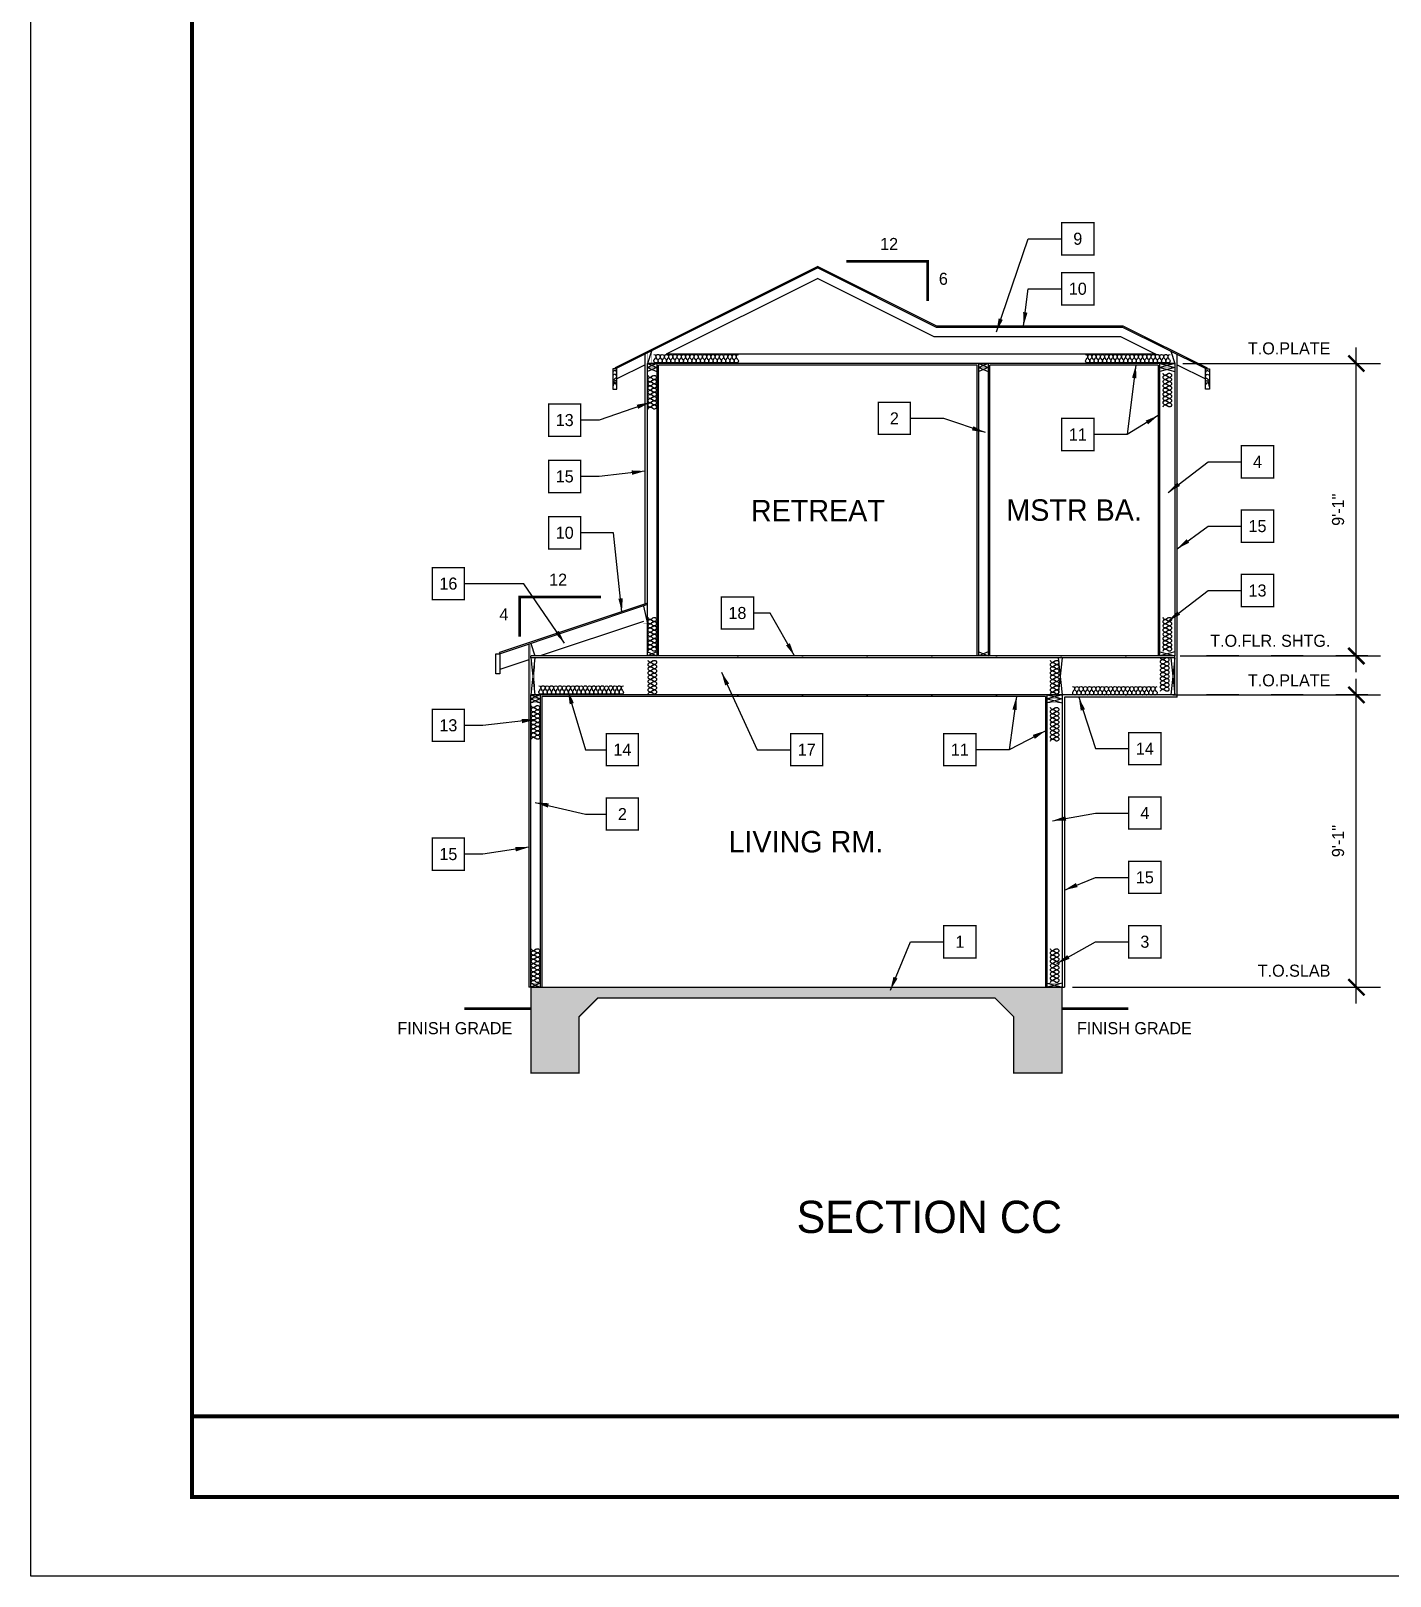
# Model space of a CAD drawing. Extents: x -1728 to 0, y -1152 to 0.
# Drawn here: x -1728 to -1221, y -1152 to -576 of the extents above; entities that cross this region are included whole.
import ezdxf

# ---------------------------------------------------------------- set-up
doc = ezdxf.new("R2010")
doc.units = 0
doc.header["$LTSCALE"] = 48
doc.header["$MEASUREMENT"] = 0
doc.header["$PDMODE"] = 3
doc.header["$PDSIZE"] = -2
doc.linetypes.add('DASHDOT2', pattern=[0.5, 0.25, -0.125, 0, -0.125])
doc.layers.get('0').update_dxf_attribs({"linetype": 'CONTINUOUS'})
doc.layers.get('DEFPOINTS').update_dxf_attribs({"linetype": 'CONTINUOUS'})
doc.layers.add('24X36TB', color=7, linetype='CONTINUOUS', lineweight=30)
for name, color, linetype in [('A-DIM', 1, 'CONTINUOUS'), ('A-EXT ELEV', 7, 'CONTINUOUS'), ('A-HATCH', 40, 'CONTINUOUS'), ('A-SECT', 7, 'CONTINUOUS'), ('A-SECT SLAB', 123, 'CONTINUOUS'), ('A-SECT WALLS', 7, 'CONTINUOUS'), ('A-SYMTEXT', 2, 'CONTINUOUS'), ('A-TEXT', 3, 'CONTINUOUS')]:
    doc.layers.add(name, color=color, linetype=linetype)
doc.styles.get("Standard").update_dxf_attribs({"font": 'ERASMD.TTF', "height": 4.5})
doc.dimstyles.new('ARCHITECTURE', dxfattribs={"dimscale": 48, "dimtxt": 0.18, "dimasz": 0.125, "dimexe": 0.1875, "dimexo": 0.0625, "dimgap": 0.09375, "dimtad": 1, "dimdec": 4, "dimzin": 3, "dimdsep": 46, "dimlunit": 4, "dimtxsty": 'Standard', "dimblk1": 'ARCHTICK', "dimblk2": 'ARCHTICK', "dimsah": 1, "dimcen": 0.09375, "dimdle": 0.125, "dimclrd": 1, "dimclre": 1, "dimclrt": 3, "dimadec": 0, "dimazin": 0, "dimtfac": 1, "dimtdec": 4, "dimtofl": 0, "dimtmove": 2, "dimatfit": 3, "dimldrblk": 'ARCHTICK', "dimfxl": 1, "dimfrac": 2, "dimtolj": 1, "dimtzin": 0, "dimarcsym": 0})
doc.dimstyles.new('ARROW', dxfattribs={"dimscale": 48, "dimtxt": 0.125, "dimasz": 5, "dimexe": 0.1875, "dimexo": 0.0625, "dimgap": 0.09375, "dimtad": 1, "dimjust": 2, "dimdec": 4, "dimzin": 3, "dimdsep": 46, "dimlunit": 4, "dimtxsty": 'Standard', "dimcen": 0.09375, "dimdle": 0.125, "dimclrt": 255, "dimadec": 0, "dimazin": 0, "dimtfac": 1, "dimtdec": 4, "dimtofl": 0, "dimtmove": 2, "dimatfit": 3, "dimfxl": 1, "dimfrac": 2, "dimtolj": 1, "dimtzin": 0, "dimarcsym": 0})

# ---------------------------------------------------------------- blocks, each defined once
blk = doc.blocks.new('A$C06A91398')
at = {"layer": '24X36TB'}
blk.add_lwpolyline([(-1115.88, 1085.14), (612.12, 1085.14), (612.12, -66.86), (-1115.88, -66.86)], close=True, dxfattribs=at)
at = {"layer": '24X36TB', "const_width": 1.5}
blk.add_lwpolyline([(420.62, -37.36), (420.62, 1055.64), (-1055.88, 1055.64), (-1055.88, -37.36)], close=True, dxfattribs=at)
blk = doc.blocks.new('A$C733F0816')
at = {"layer": 'A-SECT WALLS', "color": 1}
for p, q in [((-5.5, 0), (0, -1.5)), ((0, 0), (-5.5, -1.5))]:
    blk.add_line(p, q, dxfattribs=at)
at = {"layer": 'A-SECT WALLS', "color": 1, "const_width": 0.05}
blk.add_lwpolyline([(-5.5, 0), (0, 0), (0, -1.5), (-5.5, -1.5)], close=True, dxfattribs=at)
blk = doc.blocks.new('A$C55AC4CED')
at = {"layer": 'A-SECT WALLS', "color": 1}
for p, q in [((-3.5, 0), (0, -1.5)), ((0, 0), (-3.5, -1.5))]:
    blk.add_line(p, q, dxfattribs=at)
at = {"layer": 'A-SECT WALLS', "color": 1, "const_width": 0.05}
blk.add_lwpolyline([(-3.5, 0), (0, 0), (0, -1.5), (-3.5, -1.5)], close=True, dxfattribs=at)
blk = doc.blocks.new('A$C44A25B88')
at = {"layer": 'A-SECT WALLS', "color": 1, "const_width": 0.05}
blk.add_lwpolyline([(0, 0), (0, 3.91), (-1.5, 4.66), (-1.5, 0), (0, 0)], dxfattribs=at)
at = {"layer": 'A-SECT WALLS', "color": 1}
blk.add_lwpolyline([(-1.5, 4.66), (0, 0)], dxfattribs=at)
blk = doc.blocks.new('_ARCHTICK')
at = {"color": 0, "linetype": 'ByBlock', "const_width": 0.15}
blk.add_lwpolyline([(-0.5, -0.5), (0.5, 0.5)], dxfattribs=at)
blk = doc.blocks.new('*D12')
at = {"layer": 'A-DIM', "color": 1, "lineweight": -2, "transparency": 16777216}
for p, q in [((-1233.95, -938.5), (-1233.95, -817.53)), ((-1302.36, -823.53), (-1224.95, -823.53)), ((-1339.77, -932.5), (-1224.95, -932.5))]:
    blk.add_line(p, q, dxfattribs=at)
at = {"layer": 'DEFPOINTS', "color": 0, "transparency": 16777216}
for p in [(-1305.36, -823.53), (-1233.95, -823.53), (-1342.77, -932.5)]:
    blk.add_point(p, dxfattribs=at)
at = {"layer": 'A-DIM', "color": 1, "lineweight": -2, "transparency": 16777216, "xscale": 6, "yscale": 6, "zscale": 6}
for p, rotation in [((-1233.95, -823.53), 90), ((-1233.95, -932.5), 270)]:
    blk.add_blockref('_ARCHTICK', p, dxfattribs=dict(at, rotation=rotation))
at = {"layer": 'A-DIM', "color": 3, "transparency": 16777216, "insert": (-1240.74, -878.01), "char_height": 4.5, "attachment_point": 5, "rotation": 90}
blk.add_mtext('\\A1;9\'-1"', dxfattribs=at)
blk = doc.blocks.new('*D13')
at = {"layer": 'A-DIM', "color": 1, "lineweight": -2, "transparency": 16777216}
for p, q in [((-1233.95, -815), (-1233.95, -694)), ((-1298.65, -700), (-1224.95, -700)), ((-1299.59, -809), (-1224.95, -809))]:
    blk.add_line(p, q, dxfattribs=at)
at = {"layer": 'DEFPOINTS', "color": 0, "transparency": 16777216}
for p in [(-1301.65, -700), (-1233.95, -700), (-1302.59, -809)]:
    blk.add_point(p, dxfattribs=at)
at = {"layer": 'A-DIM', "color": 1, "lineweight": -2, "transparency": 16777216, "xscale": 6, "yscale": 6, "zscale": 6}
for p, rotation in [((-1233.95, -700), 90), ((-1233.95, -809), 270)]:
    blk.add_blockref('_ARCHTICK', p, dxfattribs=dict(at, rotation=rotation))
at = {"layer": 'A-DIM', "color": 3, "transparency": 16777216, "insert": (-1240.74, -754.5), "char_height": 4.5, "attachment_point": 5, "rotation": 90}
blk.add_mtext('\\A1;9\'-1"', dxfattribs=at)
blk = doc.blocks.new('INSUL')
for p, q in [((0.060181, 0.087308), (0.189161, -0.086543)), ((0.439819, 0.087308), (0.310839, -0.086543)), ((0.560181, 0.087308), (0.689161, -0.086543)), ((0.939819, 0.087308), (0.810839, -0.086543))]:
    blk.add_line(p, q)
for centre, start, end in [((0.25, 0.25), 319.400378, 220.599622), ((0.75, 0.25), 319.400378, 220.599622), ((0, -0.25), 270, 40.830715), ((0.5, -0.25), 139.169285, 40.830715), ((1, -0.25), 139.169285, 270)]:
    blk.add_arc(centre, 0.25, start, end)

msp = doc.modelspace()

# ---------------------------------------------------------------- hatches: boundary and pattern name
at = {"layer": 'A-HATCH'}
h = msp.add_hatch(dxfattribs=at)
h.set_pattern_fill('AR-CONC,_O', color=256)
h.set_pattern_definition([(50, (0, 0), (7.172602, -0.627521), [0.75, -8.25]), (355, (0, 0), (-1.387513, 7.52192), [0.6, -6.6]), (100.4514, (0.598, -0.052), (5.785094, 6.894395), [0.637402, -7.01142]), (46.1842, (0, 2), (10.67241, -1.65519), [1.125, -12.375]), (96.6356, (0.889, 1.862), (9.34663, 9.74118), [0.9561, -10.51713]), (351.1842, (0, 2), (9.34662, 9.741186), [0.9, -9.9]), (21, (1, 1.5), (5.96907, -4.026189), [0.75, -8.25]), (326, (1, 1.5), (2.433153, 7.2515), [0.6, -6.6]), (71.4514, (1.4974, 1.1645), (8.402226, 3.225305), [0.637402, -7.01142]), (37.5, (0, 0), (0.1215986, 3.3289385), [0, -6.52, 0, -6.7, 0, -6.625]), (7.5, (0, 0), (2.6306954, 3.944117), [0, -3.82, 0, -6.37, 0, -2.525]), (327.5, (-2.23, 0), (5.3382244, -0.2255487), [0, -2.5, 0, -7.8, 0, -10.35]), (317.5, (-3.23, 0), (5.831862, 1.00105), [0, -3.25, 0, -5.18, 0, -7.35])])
h.paths.add_polyline_path([(-1343.64695, -932.49569), (-1349.14695, -932.49569), (-1497.33632, -932.49569), (-1541.64695, -932.49569), (-1541.64695, -964.49569), (-1523.64695, -964.49569), (-1523.64695, -943.49569), (-1516.64695, -936.49569), (-1496.83928, -936.49569), (-1368.64695, -936.49569), (-1361.64695, -943.49569), (-1361.64695, -964.49569), (-1343.64695, -964.49569)])

# ---------------------------------------------------------------- linework, layer by layer
at = {"layer": '24X36TB', "const_width": 1.5}
msp.add_lwpolyline([(-1668, -1092.5), (-1074, -1092.5), (-191.5, -1092.5)], dxfattribs=at)
at = {"layer": 'A-EXT ELEV', "linetype": 'DASHDOT2'}
for p, q in [((-1229.60282, -808.99569), (-1488.27339, -808.99569)), ((-1229.60282, -823.49569), (-1488.27339, -823.49569))]:
    msp.add_line(p, q, dxfattribs=at)
at = {"layer": 'A-SECT'}
for p, q in [((-1434.64695, -663.77356), (-1510.25253, -701.57634)), ((-1434.64695, -664.33257), (-1510.02892, -702.02356)), ((-1434.64695, -663.77356), (-1390.43223, -685.88092)), ((-1434.64695, -664.33257), (-1390.55026, -686.38092)), ((-1434.64695, -668.24569), (-1491.14695, -696.49569)), ((-1434.64695, -668.24569), (-1391.3765, -689.88092)), ((-1391.3765, -689.88092), (-1321.8765, -689.88092)), ((-1390.55026, -686.38092), (-1321.05026, -686.38092)), ((-1390.43223, -685.88092), (-1320.93223, -685.88092)), ((-1321.8765, -689.88092), (-1308.64695, -696.49569)), ((-1321.05026, -686.38092), (-1289.76499, -702.02356)), ((-1320.93223, -685.88092), (-1289.54138, -701.57634)), ((-1499.02195, -789.62947), (-1499.02195, -696.52007)), ((-1308.64695, -696.49569), (-1491.14695, -696.49569)), ((-1300.77195, -824.37069), (-1300.77195, -696.52007)), ((-1510.02892, -702.02356), (-1510.25253, -701.57634)), ((-1499.02195, -700.43319), (-1509.64695, -705.74569)), ((-1301.64695, -699.99569), (-1498.14695, -699.99569)), ((-1494.02195, -808.99569), (-1494.02195, -700.62069)), ((-1375.27195, -700.62069), (-1494.02195, -700.62069)), ((-1375.27195, -808.99569), (-1375.27195, -700.62069)), ((-1370.52195, -808.99569), (-1370.52195, -700.62069)), ((-1307.77195, -700.62069), (-1370.52195, -700.62069)), ((-1307.77195, -700.62069), (-1307.77195, -808.99569)), ((-1300.77195, -700.43319), (-1290.14695, -705.74569)), ((-1289.76499, -702.02356), (-1289.54138, -701.57634)), ((-1498.14695, -789.3378), (-1553.29695, -807.72114)), ((-1498.14695, -789.86485), (-1553.13884, -808.19548)), ((-1499.69318, -796.17777), (-1538.14695, -808.99569)), ((-1542.39695, -804.61485), (-1542.39695, -932.49569)), ((-1553.13884, -808.19548), (-1553.29695, -807.72114)), ((-1542.39695, -810.41236), (-1553.14695, -813.99569)), ((-1301.64695, -808.99569), (-1541.64695, -808.99569)), ((-1541.64695, -809.74569), (-1541.64695, -808.99569)), ((-1301.64695, -809.74569), (-1541.64695, -809.74569)), ((-1301.64695, -823.49569), (-1301.64695, -808.99569)), ((-1301.64695, -823.49569), (-1541.64695, -823.49569)), ((-1349.77195, -824.12069), (-1537.52195, -824.12069)), ((-1537.52195, -824.12069), (-1537.52195, -932.49569)), ((-1349.77195, -824.12069), (-1349.77195, -932.49569)), ((-1300.77195, -824.37069), (-1342.77195, -824.37069)), ((-1342.77195, -824.37069), (-1342.77195, -932.49569)), ((-1541.64695, -932.49569), (-1542.39695, -932.49569)), ((-1343.64695, -932.49569), (-1342.77195, -932.49569))]:
    msp.add_line(p, q, dxfattribs=at)
for points in [[(-1509.64695, -702.02356), (-1511.14695, -702.02356), (-1511.14695, -709.52356), (-1509.64695, -709.52356)], [(-1290.14695, -702.02356), (-1288.64695, -702.02356), (-1288.64695, -709.52356), (-1290.14695, -709.52356)], [(-1554.64695, -808.17114), (-1553.14695, -808.17114), (-1553.14695, -815.67114), (-1554.64695, -815.67114)]]:
    msp.add_lwpolyline(points, close=True, dxfattribs=at)
at = {"layer": 'A-SECT', "const_width": 1}
for points in [[(-1541.64695, -940.49569), (-1566.38654, -940.49569)], [(-1318.90737, -940.49569), (-1343.64695, -940.49569)]]:
    msp.add_lwpolyline(points, dxfattribs=at)
at = {"layer": 'A-SECT'}
for points in [[(-1509.64695, -703.51169), (-1510.1357, -702.59092), (-1511.14695, -703.08199)], [(-1290.14695, -703.51169), (-1289.65821, -702.59092), (-1288.64695, -703.08199)], [(-1509.64695, -704.66263), (-1510.04357, -704.0488), (-1511.14695, -704.4171)], [(-1509.64695, -705.1844), (-1511.14695, -706.32001)], [(-1509.64695, -706.85712), (-1509.98217, -706.39674), (-1511.14695, -707.16404)], [(-1509.64695, -708.31499), (-1510.25852, -707.04127), (-1511.14695, -708.74468)], [(-1290.14695, -704.66263), (-1289.75034, -704.0488), (-1288.64695, -704.4171)], [(-1290.14695, -705.1844), (-1288.64695, -706.32001)], [(-1290.14695, -706.85712), (-1289.81174, -706.39674), (-1288.64695, -707.16404)], [(-1290.14695, -708.31499), (-1289.53539, -707.04127), (-1288.64695, -708.74468)]]:
    msp.add_spline(points, degree=3, dxfattribs=at)
at = {"layer": 'A-SECT SLAB', "const_width": 0.5}
for points in [[(-1496.83928, -936.49569), (-1516.64695, -936.49569), (-1523.64695, -943.49569), (-1523.64695, -964.49569), (-1541.64695, -964.49569), (-1541.64695, -932.49569), (-1497.33632, -932.49569)], [(-1345.95759, -932.49569), (-1497.33632, -932.49569)], [(-1388.45463, -936.49569), (-1368.64695, -936.49569), (-1361.64695, -943.49569), (-1361.64695, -964.49569), (-1343.64695, -964.49569), (-1343.64695, -932.49569), (-1387.95759, -932.49569)], [(-1368.64695, -936.49569), (-1496.83928, -936.49569)]]:
    msp.add_lwpolyline(points, dxfattribs=at)
at = {"layer": 'A-SECT WALLS', "color": 1}
for p, q in [((-1499.69318, -790.38026), (-1498.14695, -797.0111)), ((-1541.64695, -804.36485), (-1540.10073, -808.99569)), ((-1541.64695, -809.74569), (-1540.14695, -823.49569)), ((-1540.14695, -809.74569), (-1541.64695, -823.49569)), ((-1345.14695, -809.74569), (-1343.64695, -823.49569)), ((-1343.64695, -809.74569), (-1345.14695, -823.49569)), ((-1303.14695, -809.74569), (-1301.64695, -823.49569)), ((-1301.64695, -809.74569), (-1303.14695, -823.49569))]:
    msp.add_line(p, q, dxfattribs=at)
at = {"layer": 'A-SECT WALLS'}
for points in [[(-1498.14695, -699.99569), (-1494.64695, -699.99569), (-1494.64695, -808.99569), (-1498.14695, -808.99569)], [(-1374.64695, -699.99569), (-1371.14695, -699.99569), (-1371.14695, -808.99569), (-1374.64695, -808.99569)], [(-1307.14695, -699.99569), (-1301.64695, -699.99569), (-1301.64695, -808.99569), (-1307.14695, -808.99569)], [(-1541.64695, -823.49569), (-1538.14695, -823.49569), (-1538.14695, -932.49569), (-1541.64695, -932.49569)], [(-1349.14695, -823.49569), (-1343.64695, -823.49569), (-1343.64695, -932.49569), (-1349.14695, -932.49569)]]:
    msp.add_lwpolyline(points, close=True, dxfattribs=at)
at = {"layer": 'A-SECT WALLS', "color": 1, "const_width": 0.05}
for points in [[(-1499.69318, -797.0111), (-1499.69318, -790.38026), (-1498.14695, -789.86485), (-1498.14695, -797.0111)], [(-1541.64695, -808.99569), (-1541.64695, -804.36485), (-1540.10073, -803.84944), (-1540.10073, -808.99569)], [(-1541.64695, -809.74569), (-1540.14695, -809.74569), (-1540.14695, -823.49569), (-1541.64695, -823.49569)], [(-1345.14695, -809.74569), (-1343.64695, -809.74569), (-1343.64695, -823.49569), (-1345.14695, -823.49569)], [(-1303.14695, -809.74569), (-1301.64695, -809.74569), (-1301.64695, -823.49569), (-1303.14695, -823.49569)]]:
    msp.add_lwpolyline(points, close=True, dxfattribs=at)
at = {"layer": 'A-SYMTEXT', "const_width": 0.5}
for points in [[(-1343.77091, -659.50125), (-1331.77091, -659.50125), (-1331.77091, -647.50125), (-1343.77091, -647.50125)], [(-1343.77091, -678.13564), (-1331.77091, -678.13564), (-1331.77091, -666.13564), (-1343.77091, -666.13564)], [(-1400.13958, -726.43779), (-1412.13958, -726.43779), (-1412.13958, -714.43779), (-1400.13958, -714.43779)], [(-1535.02195, -727.09088), (-1523.02195, -727.09088), (-1523.02195, -715.09088), (-1535.02195, -715.09088)], [(-1343.77091, -732.43779), (-1331.77091, -732.43779), (-1331.77091, -720.43779), (-1343.77091, -720.43779)], [(-1276.77195, -742.62497), (-1264.77195, -742.62497), (-1264.77195, -730.62497), (-1276.77195, -730.62497)], [(-1535.02195, -748.09088), (-1523.02195, -748.09088), (-1523.02195, -736.09088), (-1535.02195, -736.09088)], [(-1276.77195, -766.62497), (-1264.77195, -766.62497), (-1264.77195, -754.62497), (-1276.77195, -754.62497)], [(-1535.02195, -769.09088), (-1523.02195, -769.09088), (-1523.02195, -757.09088), (-1535.02195, -757.09088)], [(-1578.39695, -788.05582), (-1566.39695, -788.05582), (-1566.39695, -776.05582), (-1578.39695, -776.05582)], [(-1276.77195, -790.62497), (-1264.77195, -790.62497), (-1264.77195, -778.62497), (-1276.77195, -778.62497)], [(-1458.64695, -799.00995), (-1470.64695, -799.00995), (-1470.64695, -787.00995), (-1458.64695, -787.00995)], [(-1578.39695, -840.87075), (-1566.39695, -840.87075), (-1566.39695, -828.87075), (-1578.39695, -828.87075)], [(-1513.52195, -849.93779), (-1501.52195, -849.93779), (-1501.52195, -837.93779), (-1513.52195, -837.93779)], [(-1444.819, -849.93779), (-1432.819, -849.93779), (-1432.819, -837.93779), (-1444.819, -837.93779)], [(-1387.73185, -849.93779), (-1375.73185, -849.93779), (-1375.73185, -837.93779), (-1387.73185, -837.93779)], [(-1318.77195, -849.54634), (-1306.77195, -849.54634), (-1306.77195, -837.54634), (-1318.77195, -837.54634)], [(-1513.52195, -873.93779), (-1501.52195, -873.93779), (-1501.52195, -861.93779), (-1513.52195, -861.93779)], [(-1318.77195, -873.54634), (-1306.77195, -873.54634), (-1306.77195, -861.54634), (-1318.77195, -861.54634)], [(-1578.39695, -888.87075), (-1566.39695, -888.87075), (-1566.39695, -876.87075), (-1578.39695, -876.87075)], [(-1318.77195, -897.54634), (-1306.77195, -897.54634), (-1306.77195, -885.54634), (-1318.77195, -885.54634)], [(-1387.73185, -921.54634), (-1375.73185, -921.54634), (-1375.73185, -909.54634), (-1387.73185, -909.54634)], [(-1318.77195, -921.54634), (-1306.77195, -921.54634), (-1306.77195, -909.54634), (-1318.77195, -909.54634)]]:
    msp.add_lwpolyline(points, close=True, dxfattribs=at)
at = {"layer": 'A-SYMTEXT', "const_width": 1}
for points in [[(-1424.03838, -661.83874), (-1393.76626, -661.83874), (-1393.76626, -676.64474)], [(-1515.55602, -786.96895), (-1545.82814, -786.96895), (-1545.82814, -801.77494)]]:
    msp.add_lwpolyline(points, dxfattribs=at)

# ---------------------------------------------------------------- block references
at = {"layer": '24X36TB'}
msp.add_blockref('A$C06A91398', (-612.11644, -1085.14447), dxfattribs=at)
at = {"layer": 'A-SECT', "xscale": -1, "rotation": 359.999999999974}
msp.add_blockref('A$C44A25B88', (-1498.14695, -699.99569), dxfattribs=at)
at = {"layer": 'A-SECT', "yscale": 3.150000000001455, "zscale": 3.15}
for p, xscale, rotation in [((-1495.7879, -698.20761), -3.149999999998314, 179.9999678192501), ((-1492.6379, -698.20761), -3.149999999998314, 179.9999678192501), ((-1489.4879, -698.20761), -3.149999999998314, 179.9999678192501), ((-1486.3379, -698.20761), -3.149999999998314, 179.9999678192501), ((-1483.1879, -698.20761), -3.149999999998314, 179.9999678192501), ((-1480.0379, -698.20761), -3.149999999998314, 179.9999678192501), ((-1476.8879, -698.20761), -3.149999999998314, 179.9999678192501), ((-1473.7379, -698.20761), -3.149999999998314, 179.9999678192501), ((-1470.5879, -698.20761), -3.149999999998314, 179.9999678192501), ((-1467.4379, -698.20761), -3.149999999998314, 179.9999678192501), ((-1334.86176, -698.20761), -3.149999999998314, 179.9999678192501), ((-1331.71176, -698.20761), -3.149999999998314, 179.9999678192501), ((-1328.56176, -698.20761), -3.149999999998314, 179.9999678192501), ((-1325.41176, -698.20761), -3.149999999998314, 179.9999678192501), ((-1322.26176, -698.20761), -3.149999999998314, 179.9999678192501), ((-1319.11176, -698.20761), -3.149999999998314, 179.9999678192501), ((-1315.96176, -698.20761), -3.149999999998314, 179.9999678192501), ((-1312.81176, -698.20761), -3.149999999998314, 179.9999678192501), ((-1309.66176, -698.20761), -3.149999999998314, 179.9999678192501), ((-1306.51176, -698.20761), -3.149999999998314, 179.9999678192501), ((-1496.39695, -707.55644), -3.150000000001952, 269.9999678192501), ((-1496.39696, -710.70644), -3.150000000001952, 269.9999678192501), ((-1304.39695, -706.74653), -3.150000000001952, 269.9999678192501), ((-1304.39696, -709.89653), -3.150000000001952, 269.9999678192501), ((-1496.39696, -713.85644), -3.150000000001952, 269.9999678192501), ((-1496.39696, -717.00644), -3.150000000001952, 269.9999678192501), ((-1304.39696, -713.04653), -3.150000000001952, 269.9999678192501), ((-1304.39696, -716.19653), -3.150000000001952, 269.9999678192501), ((-1496.39695, -797.78529), -3.150000000001952, 269.9999678192501), ((-1304.39695, -797.78529), -3.150000000001952, 269.9999678192501), ((-1496.39696, -800.93529), -3.150000000001952, 269.9999678192501), ((-1304.39696, -800.93529), -3.150000000001952, 269.9999678192501), ((-1496.39696, -804.08529), -3.150000000001952, 269.9999678192501), ((-1496.39696, -807.23529), -3.150000000001952, 269.9999678192501), ((-1304.39696, -804.08529), -3.150000000001952, 269.9999678192501), ((-1304.39696, -807.23529), -3.150000000001952, 269.9999678192501), ((-1496.35896, -813.78529), -3.150000000001952, 269.9999678192501), ((-1346.39695, -813.78529), -3.150000000001952, 269.9999678192501), ((-1305.3594, -812.73738), -3.150000000001952, 269.9999678192501), ((-1496.35896, -816.93529), -3.150000000001952, 269.9999678192501), ((-1496.35896, -820.08529), -3.150000000001952, 269.9999678192501), ((-1346.39696, -816.93529), -3.150000000001952, 269.9999678192501), ((-1346.39696, -820.08529), -3.150000000001952, 269.9999678192501), ((-1305.3594, -815.88738), -3.150000000001952, 269.9999678192501), ((-1305.3594, -819.03738), -3.150000000001952, 269.9999678192501), ((-1538.65266, -821.70761), -3.149999999998314, 179.9999678192501), ((-1535.50266, -821.70761), -3.149999999998314, 179.9999678192501), ((-1532.35266, -821.70761), -3.149999999998314, 179.9999678192501), ((-1529.20266, -821.70761), -3.149999999998314, 179.9999678192501), ((-1526.05266, -821.70761), -3.149999999998314, 179.9999678192501), ((-1522.90266, -821.70761), -3.149999999998314, 179.9999678192501), ((-1519.75266, -821.70761), -3.149999999998314, 179.9999678192501), ((-1516.60266, -821.70761), -3.149999999998314, 179.9999678192501), ((-1513.45266, -821.70761), -3.149999999998314, 179.9999678192501), ((-1510.30266, -821.70761), -3.149999999998314, 179.9999678192501), ((-1496.35896, -823.23529), -3.150000000001952, 269.9999678192501), ((-1346.39696, -823.23529), -3.150000000001952, 269.9999678192501), ((-1339.68192, -821.98886), -3.149999999998314, 179.9999678192501), ((-1336.53192, -821.98886), -3.149999999998314, 179.9999678192501), ((-1333.38192, -821.98886), -3.149999999998314, 179.9999678192501), ((-1330.23192, -821.98886), -3.149999999998314, 179.9999678192501), ((-1327.08192, -821.98886), -3.149999999998314, 179.9999678192501), ((-1323.93192, -821.98886), -3.149999999998314, 179.9999678192501), ((-1320.78192, -821.98886), -3.149999999998314, 179.9999678192501), ((-1317.63192, -821.98886), -3.149999999998314, 179.9999678192501), ((-1314.48192, -821.98886), -3.149999999998314, 179.9999678192501), ((-1311.33192, -821.98886), -3.149999999998314, 179.9999678192501), ((-1305.3594, -822.18738), -3.150000000001952, 269.9999678192501), ((-1539.89695, -830.63056), -3.150000000001952, 269.9999678192501), ((-1346.39695, -831.30716), -3.150000000001952, 269.9999678192501), ((-1539.89696, -833.78056), -3.150000000001952, 269.9999678192501), ((-1539.89696, -836.93056), -3.150000000001952, 269.9999678192501), ((-1346.39696, -834.45716), -3.150000000001952, 269.9999678192501), ((-1346.39696, -837.60716), -3.150000000001952, 269.9999678192501), ((-1539.89696, -840.08056), -3.150000000001952, 269.9999678192501), ((-1346.39696, -840.75716), -3.150000000001952, 269.9999678192501), ((-1539.89695, -921.28529), -3.150000000001952, 269.9999678192501), ((-1539.89696, -924.43529), -3.150000000001952, 269.9999678192501), ((-1346.39695, -921.28529), -3.150000000001952, 269.9999678192501), ((-1346.39696, -924.43529), -3.150000000001952, 269.9999678192501), ((-1539.89696, -927.58529), -3.150000000001952, 269.9999678192501), ((-1346.39696, -927.58529), -3.150000000001952, 269.9999678192501), ((-1539.89696, -930.73529), -3.150000000001952, 269.9999678192501), ((-1346.39696, -930.73529), -3.150000000001952, 269.9999678192501)]:
    msp.add_blockref('INSUL', p, dxfattribs=dict(at, xscale=xscale, rotation=rotation))
at = {"layer": 'A-SECT'}
msp.add_blockref('A$C44A25B88', (-1301.64695, -699.99569), dxfattribs=at)
at = {"layer": 'A-SECT WALLS'}
for name, p in [('A$C55AC4CED', (-1494.64695, -699.99569)), ('A$C55AC4CED', (-1494.64695, -701.49569)), ('A$C55AC4CED', (-1371.14695, -699.99569)), ('A$C55AC4CED', (-1371.14695, -701.49569)), ('A$C733F0816', (-1301.64695, -699.99569)), ('A$C733F0816', (-1301.64695, -701.49569)), ('A$C55AC4CED', (-1494.64695, -807.49569)), ('A$C55AC4CED', (-1371.14695, -807.49569)), ('A$C733F0816', (-1301.64695, -807.49569)), ('A$C55AC4CED', (-1538.14695, -823.49569)), ('A$C733F0816', (-1343.64695, -823.49569)), ('A$C55AC4CED', (-1538.14695, -824.99569)), ('A$C733F0816', (-1343.64695, -824.99569)), ('A$C55AC4CED', (-1538.14695, -930.99569)), ('A$C733F0816', (-1343.64695, -930.99569))]:
    msp.add_blockref(name, p, dxfattribs=at)

# ---------------------------------------------------------------- texts
at = {"layer": 'A-SYMTEXT', "color": 3, "char_height": 4.5}
for s, insert, width, attachment_point in [('12', (-1411.45289, -653.17518), 74.875, 1), ('9', (-1337.77091, -653.50125), 12, 5), ('6', (-1389.55856, -666.14583), 74.875, 1), ('10', (-1337.77091, -672.13564), 12, 5), ('13', (-1529.02195, -721.09088), 12, 5), ('2', (-1406.13958, -720.43779), 12, 5), ('11', (-1337.77091, -726.43779), 12, 5), ('4', (-1270.77195, -736.62497), 12, 5), ('15', (-1529.02195, -742.09088), 12, 5), ('15', (-1270.77195, -760.62497), 12, 5), ('10', (-1529.02195, -763.09088), 12, 5), ('16', (-1572.39695, -782.05582), 12, 5), ('12', (-1528.14152, -778.30539), 74.875, 3), ('13', (-1270.77195, -784.62497), 12, 5), ('4', (-1550.03584, -791.27604), 74.875, 3), ('18', (-1464.64695, -793.00995), 12, 5), ('13', (-1572.39695, -834.87075), 12, 5), ('14', (-1507.52195, -843.93779), 12, 5), ('17', (-1438.819, -843.93779), 12, 5), ('11', (-1381.73185, -843.93779), 12, 5), ('14', (-1312.77195, -843.54634), 12, 5), ('2', (-1507.52195, -867.93779), 12, 5), ('4', (-1312.77195, -867.54634), 12, 5), ('15', (-1572.39695, -882.87075), 12, 5), ('15', (-1312.77195, -891.54634), 12, 5), ('1', (-1381.73185, -915.54634), 12, 5), ('3', (-1312.77195, -915.54634), 12, 5)]:
    msp.add_mtext(s, dxfattribs=dict(at, insert=insert, width=width, attachment_point=attachment_point))
at = {"layer": 'A-TEXT'}
for s, insert, char_height, width, attachment_point in [('T.O.PLATE', (-1243.60319, -692.08595), 4.5, 31.0252747, 3), ('RETREAT', (-1434.64695, -754.80819), 8, 118.75, 5), ('MSTR BA.', (-1339.14695, -754.66757), 8, 62.75, 5), ('T.O.FLR. SHTG.', (-1243.60319, -801.08595), 4.5, 44.2054945, 3), ('T.O.PLATE', (-1243.60319, -815.83595), 4.5, 31.0252747, 3), ('LIVING RM.', (-1439.13566, -878.29257), 8, 191.25, 5), ('T.O.SLAB', (-1243.60319, -924.06927), 4.5, 27.2934066, 3), ('FINISH GRADE', (-1591.38785, -945.49569), 4.5, 47.1931669, 1), ('FINISH GRADE', (-1338.07976, -945.49569), 4.5, 46.7196952, 1), ('SECTION CC', (-1343.64695, -1012.09199), 12, 108.6250893, 3)]:
    msp.add_mtext(s, dxfattribs=dict(at, insert=insert, char_height=char_height, width=width, attachment_point=attachment_point))

# ---------------------------------------------------------------- dimensions: what is measured, and where the dimension line sits
at = {"layer": 'A-DIM', "color": 1}
for base, p1, p2, picture, middle in [((-1233.95301, -699.99569), (-1302.59469, -808.99569), (-1301.64695, -699.99569), '*D13', (-1240.73927, -754.49569)), ((-1233.9530077893, -823.5269431848), (-1342.7719542267, -932.4956931848), (-1305.3593976117, -823.5269431848), '*D12', (-1240.7392715256, -878.0113181848))]:
    dim = msp.add_linear_dim(base=base, p1=p1, p2=p2, angle=90, dimstyle='ARCHITECTURE', dxfattribs=at)
    dim.commit()
    dim.dimension.update_dxf_attribs({"geometry": picture, "text_midpoint": middle})

# ---------------------------------------------------------------- leaders
at = {"layer": 'A-SYMTEXT', "color": 7, "ltscale": 48}
for points in [[(-1368.11634, -688.15115), (-1356.21142, -653.50125), (-1343.77091, -653.50125)], [(-1357.96729, -685.88553), (-1356.21142, -672.13564), (-1343.77091, -672.13564)], [(-1316.10886, -700.43779), (-1319.3304, -726.43779), (-1331.77091, -726.43779)], [(-1497.18446, -714.46414), (-1516.15556, -721.09088), (-1523.02195, -721.09088)], [(-1307.77091, -719.3513), (-1319.3304, -726.43779), (-1331.77091, -726.43779)], [(-1372.22638, -725.75459), (-1387.69906, -720.43779), (-1400.13958, -720.43779)], [(-1304.12193, -748.02072), (-1289.21247, -736.62497), (-1276.77195, -736.62497)], [(-1499.02195, -740.07477), (-1516.15556, -742.09088), (-1523.02195, -742.09088)], [(-1507.68483, -792.5171), (-1510.81457, -763.09088), (-1523.02195, -763.09088)], [(-1300.77195, -769.05827), (-1289.21247, -760.62497), (-1276.77195, -760.62497)], [(-1529.10536, -804.2266), (-1544.22067, -782.05582), (-1566.39695, -782.05582)], [(-1304.12193, -796.02072), (-1289.21247, -784.62497), (-1276.77195, -784.62497)], [(-1443.35512, -808.99569), (-1452.4267, -793.00995), (-1458.64695, -793.00995)], [(-1470.57832, -815.08993), (-1457.25952, -843.93779), (-1444.819, -843.93779)], [(-1527.81723, -821.98263), (-1521.26704, -843.93779), (-1513.52195, -843.93779)], [(-1360.65304, -824.12069), (-1363.29134, -843.93779), (-1375.73185, -843.93779)], [(-1337.4237, -824.37069), (-1331.21247, -843.54634), (-1318.77195, -843.54634)], [(-1540.03203, -832.69937), (-1559.53056, -834.87075), (-1566.39695, -834.87075)], [(-1349.73185, -836.8513), (-1363.29134, -843.93779), (-1375.73185, -843.93779)], [(-1539.99758, -863.58938), (-1521.26704, -867.93779), (-1513.52195, -867.93779)], [(-1347.15348, -870.42253), (-1331.21247, -867.54634), (-1318.77195, -867.54634)], [(-1542.39695, -880.29808), (-1559.53056, -882.87075), (-1566.39695, -882.87075)], [(-1342.77195, -896.29328), (-1331.21247, -891.54634), (-1318.77195, -891.54634)], [(-1407.63306, -933.54634), (-1400.17236, -915.54634), (-1387.73185, -915.54634)], [(-1345.60946, -923.64779), (-1331.21247, -915.54634), (-1318.77195, -915.54634)]]:
    msp.add_leader(points, dimstyle='ARROW', override={"dimscale": 1}, dxfattribs=at)

doc.saveas('drawing.dxf')
